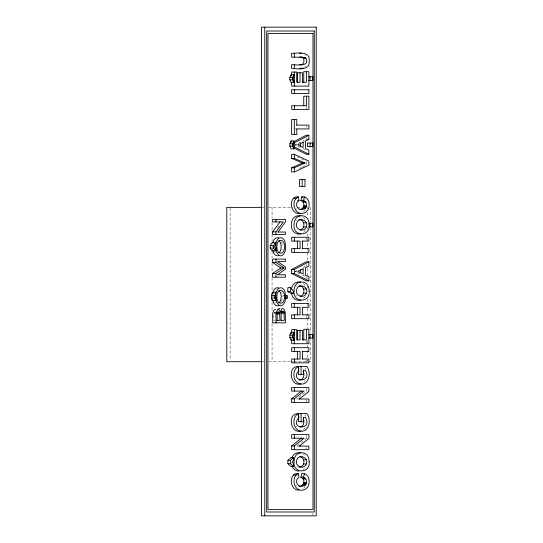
<?xml version="1.0" encoding="UTF-8"?>
<svg xmlns="http://www.w3.org/2000/svg" width="543" height="543" viewBox="0 0 543 543"><rect width="100%" height="100%" fill="white"/><g stroke="black" fill="none" stroke-linecap="round" stroke-linejoin="round"><path stroke-width="0.41" stroke-dasharray="2.71 2.04" d="M272.45 246.712L272.491 245.429M276.563 312.917L274.059 312.917L273.869 313.664L273.74 320.343L275.172 320.343M281.898 250.418L282.102 249.257M282.102 299.302L281.62 301.555M305.349 230.232L303.394 232.675M305.349 296.471L303.394 298.921M305.349 209.639L303.401 212.001M305.349 486.399L303.401 488.761M304.338 381.627L304.976 380.724M304.976 427.836L303.605 429.499M304.732 67.013L305.431 66.049M277.629 228.053L279.122 226.058M279.849 304.752L280.385 304.141M303.394 469.695L304.48 468.602M274.751 312.028L274.364 312.368L276.869 312.368M297.347 445.606L306.218 438.466L307.555 438.466M295.84 220.451L296.695 220.003M295.84 286.69L296.695 286.242M305.553 266.335L302.906 267.658L304.915 267.658M300.455 147.465L295.046 144.9L300.455 142.286M299.777 273.74L295.046 271.5L298.426 269.864M299.315 168.384L301.616 167.312M302.383 166.959L306.218 165.174L306.218 161.902M294.116 128.935L295.725 128.935M304.915 141.058L302.906 141.058L306.218 139.402L306.218 137.732M295.046 144.9L297.055 144.9M262.357 207.378L264.054 207.378M268.717 207.378L293.037 207.378M297.123 207.378L301.426 207.378M295.046 271.5L297.055 271.5M304.915 275.24L302.906 275.24L305.553 276.489M284.206 295.589L282.883 295.589L282.883 298.243M271.853 296.729L273.529 296.729M273.869 313.664L276.38 313.664M262.357 361.706L264.054 361.706M268.717 361.706L293.037 361.706M293.865 361.706L310.637 361.706L310.637 339.66M298.725 399.003L296.716 399.003L306.218 391.36L306.218 388.286M296.716 446.115L298.725 446.115M296.722 466.79L297.747 467.061M297.014 156.798L306.218 161.088M302.906 148.639L306.218 150.207M295.752 208.682L296.6 209.096M295.752 485.442L296.6 485.856M295.867 295.562L296.722 296.016M295.82 426.452L296.654 426.92M274.982 252.122L275.668 252.726M274.982 302.166L275.668 302.77M303.381 217.091L305.342 219.535M303.381 283.331L305.342 285.781M303.381 454.104L304.474 455.197M304.65 198.765L305.309 199.688M304.833 54.795L305.505 55.766M305.051 367.862L305.539 369.206M305.051 414.967L305.539 416.311M281.681 242.117L282.116 244.336M281.681 292.161L281.932 293.247M272.532 248.619L272.701 249.773M312.863 513.305L312.863 515.002M310.637 207.378L310.637 221.795M310.637 227.727L310.637 332.873M307.297 207.378L307.297 209.075M307.297 212.469L307.297 216.705M307.297 227.727L307.297 229.424M307.297 233.666L307.297 260.803M307.297 268.432L307.297 278.607M307.297 286.236L307.297 287.933M307.297 298.955L307.297 328.637M307.297 340.509L307.297 361.706M306.218 106.218L306.218 108.715M306.218 125.867L306.218 127.401M306.218 238.031L306.218 240.332M306.218 264.332L306.218 266.002M306.218 276.808L306.218 278.43M306.218 315.612L306.218 317.906M306.218 340.515L306.218 342.918M306.218 359.778L306.218 362.079M306.218 399.716L306.218 401.854M306.218 435.391L306.218 438.466M306.218 447.534L306.218 448.959M272.057 207.378L272.057 218.401M272.057 222.644L272.057 231.121M272.057 234.515L272.057 241.296M272.057 251.47L272.057 258.258M272.057 263.341L272.057 272.674M272.057 277.758L272.057 292.175M272.057 302.349L272.057 311.675M272.057 323.547L272.057 361.706M230.137 208.227L230.137 360.009M274.582 292.032A6.007 3.007 -90 0 1 275.349 291.068"/><path stroke-width="0.81" d="M300.123 209.34C304.766 209.184 305.329 201.521 300.863 200.557L301.765 196.844C311.064 195.528 311.641 211.675 303.361 213.216C294.109 215.666 290.396 200.292 298.338 196.899L299.03 200.693C293.96 202.967 297.449 211.315 302.797 209.34C308.852 208.933 307.08 198.324 300.863 200.557M298.84 486.182C304.189 487.254 306.001 478.559 300.863 477.317L301.765 473.605C311.064 472.288 311.641 488.435 303.361 489.976C294.109 492.426 290.396 477.053 298.338 473.659L299.03 477.446C293.96 479.727 297.449 488.076 302.797 486.1C308.852 485.693 307.08 475.084 300.863 477.317M300.082 230.042C305.818 229.18 304.908 218.999 298.881 219.644M306.306 226.96C309.3 220.797 299.118 216.392 296.899 222.739C293.865 228.99 304.039 233.415 306.306 226.96L303.632 226.96M300.082 296.288C305.818 295.426 304.908 285.245 298.881 285.889M306.306 293.206C309.3 287.043 299.118 282.638 296.899 288.978C293.865 295.229 304.039 299.655 306.306 293.206L303.632 293.206M298.921 467.15C304.894 467.733 305.824 457.552 300.069 456.751M306.306 463.973C309.3 457.81 299.118 453.405 296.899 459.751C293.865 466.003 304.039 470.428 306.306 463.973L303.632 463.973M303.53 200.557L304.44 196.844M303.53 477.317L304.44 473.605M271.493 295.46L272.287 292.772L275.634 292.772L275.199 296.729L275.634 300.686L272.287 300.686L271.493 297.985L271.493 295.46L274.833 295.46L275.634 292.772M289.86 77.534L291.15 74.71L293.824 74.71L293.824 77.262L293.091 78.681L293.824 80.106L293.824 82.651L291.15 82.651L289.86 79.835L289.86 77.534L292.534 77.534L293.824 74.71M289.86 143.759L291.15 140.942L293.824 140.942L293.824 143.488L293.091 144.913L293.824 146.338L293.824 148.884L291.15 148.884L289.86 146.067L289.86 143.759L292.534 143.759L293.824 140.942M289.86 335.14L291.15 332.323L293.824 332.323L293.824 334.868L293.091 336.293L293.824 337.719L293.824 340.264L291.15 340.264L289.86 337.447L289.86 335.14L292.534 335.14L293.824 332.323M270.224 245.599L272.036 242.687L275.376 242.687L275.376 245.327L274.276 246.746L275.376 248.212L275.376 250.873L272.036 250.873L270.224 248.083L270.224 245.599L273.57 245.599L275.376 242.687M277.962 232.037L285.442 232.037L285.442 234.447L272.62 234.447L272.62 231.868L280.066 221.904M275.959 234.447L275.959 231.868L283.405 221.904L272.62 221.904L272.62 219.501L285.442 219.501L285.442 222.073L277.989 232.037M298.338 196.899L295.663 196.899C287.729 200.292 291.442 215.666 300.686 213.216M298.338 473.659L295.663 473.659C288.428 476.713 290.681 490.607 299.064 490.132M277.921 309.456L278.579 308.757A5.552 2.776 -90 0 1 279.998 308.668M287.885 460.349L290.817 457.668L293.485 457.668L293.485 460.593L292.005 462.093L293.485 463.491L293.485 466.423L290.817 466.423L287.885 463.708L287.885 460.349L290.559 460.349L293.485 457.668M299.39 399.003L308.886 391.36L308.886 387.519L291.652 387.519L291.652 391.075L304.053 391.075L294.32 398.84L291.652 398.84L291.652 402.567L308.886 402.567L308.886 399.003L299.091 399.003M299.39 446.115L308.886 438.466L308.886 434.624L291.652 434.624L291.652 438.181L304.053 438.181L294.32 445.946L291.652 445.946L291.652 449.672L308.886 449.672L308.886 446.115L299.091 446.115M291.652 398.84L301.379 391.075M291.652 445.946L301.379 438.181M272.62 273.4L280.738 268.004L284.077 268.004L275.959 262.452L272.62 262.452L272.62 259.079L285.442 259.079L285.442 261.495L277.507 261.495L285.442 267.007L285.442 269.274L277.371 274.758L285.442 274.758L285.442 277.181L272.62 277.181L272.62 273.4L275.959 273.4L284.077 268.004M293.831 141.689L306.218 135.234L308.886 135.234L308.886 139.402L305.58 141.058L305.58 148.639L308.886 150.207L308.886 154.266L306.218 154.266L293.831 147.988M308.886 135.234L294.32 142.829L294.32 146.881L308.886 154.266M291.652 269.43L306.218 261.835L308.886 261.835L308.886 266.002L305.58 267.658L305.58 275.24L308.886 276.808L308.886 280.867L306.218 280.867L291.652 273.482L291.652 269.43L294.32 269.43L308.886 261.835M294.32 171.955L308.886 165.174L308.886 161.088L294.32 154.293L291.652 154.293L291.652 158.359L302.431 163.002L305.105 163.002L294.32 167.801L291.652 167.801L291.652 171.955L294.32 171.955L294.32 167.801M291.652 167.801L302.431 163.002M303.374 370.258L305.383 370.258C313.168 383.779 288.686 382.041 298.901 370.441L298.358 366.634C291.815 369.491 292.718 381.505 299.41 383.813C309.184 386.304 311.614 372.41 306.883 366.389L298.406 366.389L298.406 374.643L303.53 374.643L303.53 370.258M303.374 417.363L305.383 417.363C313.168 430.891 288.686 429.146 298.901 417.547L298.358 413.739C291.815 416.596 292.718 428.61 299.41 430.925C309.184 433.409 311.614 419.515 306.883 413.495L298.406 413.495L298.406 421.748L303.53 421.748L303.53 417.363M299.98 427.192C304.053 426.608 304.738 421.429 303.184 418.32M303.116 68.085L299.417 68.459M300.903 383.847C290.084 387.329 287.22 365.548 298.358 366.634M300.903 430.959C290.084 434.434 287.22 412.653 298.358 413.739M300.666 233.924C295.243 235.357 290.81 230.056 291.401 224.911A7.235 3.618 -90 0 1 292.521 219.562C293.919 216.542 297.462 215.164 300.618 215.843M300.666 300.17C296.227 301.304 291.829 297.808 291.543 293.335M298.765 380.181C303.503 380.589 305.105 374.718 303.184 371.208M299.539 64.631C305.241 66.402 305.56 55.447 299.709 57.164M302.872 57.667L305.539 57.667C311.064 67.142 296.505 64.746 291.652 64.631L291.652 68.459C297.761 68.88 310.63 70.862 309.137 60.673C310.358 50.696 297.51 53.207 291.652 53.336L291.652 57.164L302.383 57.164L305.539 57.667M303.442 58.332L306.109 58.332M308.743 76.794L312.877 76.794L312.877 80.432L308.743 80.432M289.86 79.835L292.534 79.835L293.824 82.651M302.173 82.278L306.435 82.278L306.435 71.683M296.532 125.107L308.886 125.107L308.886 128.935L296.532 128.935M307.555 139.402L308.886 139.402M289.86 146.067L292.534 146.067L293.824 148.884M291.652 158.359L294.32 158.359L305.105 163.002M293.498 198.236L296.173 198.236M297.693 200.693L299.03 200.693M302.777 201.629L305.451 201.629M303.204 202.139L305.879 202.139M303.876 205.749L306.551 205.749M303.659 206.639L306.333 206.639M261.509 207.378L226.791 207.378L226.791 361.706L261.509 361.706M303.293 207.433L305.967 207.433M302.777 208.132L305.451 208.132M303.632 222.786L306.306 222.786M308.743 223.214L312.877 223.214L312.877 226.852L308.743 226.852M272.62 231.868L275.959 231.868M302.234 241.092L308.886 241.092L308.886 237.264L291.652 237.264L291.652 241.092L300.055 241.092L300.055 248.599L291.652 248.599L291.652 252.427L308.886 252.427L308.886 248.599L302.234 248.599M270.224 248.083L273.57 248.083L275.376 250.873M291.652 273.482L294.32 273.482L308.886 280.867M290.519 287.62L287.844 287.62L287.844 291.7L290.817 293.485L293.485 293.485L293.485 291.177L290.519 287.62L290.519 291.7L293.485 293.485M303.632 289.032L306.306 289.032M287.844 291.7L290.519 291.7M285.041 295.589L287.546 295.589L287.546 298.243L285.041 298.243M271.493 297.985L274.833 297.985L275.634 300.686M302.234 307.338L308.886 307.338L308.886 303.51L291.652 303.51L291.652 307.338L300.055 307.338L300.055 314.845L291.652 314.845L291.652 318.673L308.886 318.673L308.886 314.845L302.234 314.845M281.45 311.22L283.12 311.22L284.023 312.463L284.328 320.343L280.982 320.343M281.824 311.506L283.494 311.506M277.324 312.042L278.993 312.042L279.645 313.006L279.944 320.343L276.604 320.343M281.294 311.933L283.799 311.933M276.855 312.401L279.367 312.401M280.677 312.463L284.023 312.463M277.14 313.006L279.645 313.006M280.833 313.114L284.179 313.114M276.496 313.847L279.835 313.847M308.743 334.407L312.877 334.407L312.877 338.038L308.743 338.038M289.86 337.447L292.534 337.447L293.824 340.264M302.173 339.891L306.435 339.891L306.435 329.296M302.234 351.511L308.886 351.511L308.886 347.683L291.652 347.683L291.652 351.511L300.055 351.511L300.055 359.011L291.652 359.011L291.652 362.846L308.886 362.846L308.886 359.011L302.234 359.011M303.632 459.799L306.306 459.799M287.885 463.708L290.559 463.708L293.485 466.423M293.498 474.996L296.173 474.996M302.777 478.39L305.451 478.39M303.204 478.899L305.879 478.899M303.876 482.51L306.551 482.51M303.659 483.399L306.333 483.399M303.293 484.193L305.967 484.193M302.777 484.892L305.451 484.892M299.302 53.336L301.541 53.418M300.618 282.082C297.462 281.41 293.919 282.788 292.521 285.808A7.235 3.618 -90 0 0 291.523 289.161M300.618 452.855C297.462 452.183 293.919 453.554 292.521 456.582A7.235 3.618 -90 0 0 291.896 458.149M299.023 471.1C295.82 471.256 292.908 469.037 291.978 466.009M283.12 311.22L281.776 311.675L281.226 313.182L281.064 320.343M278.993 312.042L277.704 312.368L277.215 313.664L277.079 320.343M275.634 309.612L274.405 309.632C271.14 313.073 273.353 318.7 272.62 322.847L285.442 322.847L285.285 312.558L283.935 309.089A5.552 2.776 -90 0 0 281.919 308.763L280.398 312.096L279.53 310.107L278.389 309.449L277.744 309.632C274.48 313.073 276.692 318.7 275.959 322.847M278.742 237.943C276.448 236.884 274.113 238.845 273.421 240.983A8.708 4.358 -90 0 0 272.803 243.06M278.742 287.987C276.448 286.928 274.113 288.89 273.421 291.028A8.708 4.358 -90 0 0 272.803 293.105M279.007 252.726L280.846 253.208L282.38 252.746A6.421 3.21 -90 0 0 283.975 250.377C285.652 246.807 284.091 237.888 278.688 241.024A6.007 3.007 -90 0 0 276.991 244.913C276.774 247.56 276.774 250.88 279.007 252.726A6.421 3.21 -90 0 0 280.636 250.377C281.512 247.228 281.654 243.04 278.987 240.698M279.007 302.77L280.846 303.252L282.38 302.79A6.421 3.21 -90 0 0 283.975 300.422C285.652 296.851 284.091 287.939 278.688 291.068A6.007 3.007 -90 0 0 276.991 294.958C276.774 297.605 276.774 300.924 279.007 302.77A6.421 3.21 -90 0 0 280.636 300.422C281.512 297.272 281.654 293.084 278.987 290.743M301.765 196.844L302.879 197.347M280.738 268.004L272.62 262.452M272.783 250.35L273.787 253.255L275.382 255.156A12.917 6.455 -90 0 0 278.702 255.522M272.783 300.394L273.787 303.299L275.382 305.2A12.917 6.455 -90 0 0 278.702 305.566M310.08 76.794L310.08 80.432M310.08 143.026L310.08 146.658M310.08 223.214L310.08 226.852M310.08 334.407L310.08 338.038M306.435 96.199L306.435 105.722L291.767 105.722L291.767 109.55L308.886 109.55L308.886 96.199L303.761 96.199L303.761 105.722M303.761 82.278L303.761 71.683L308.886 71.683L308.886 86.106L291.652 86.106L291.652 81.973M303.761 339.891L303.761 329.296L308.886 329.296L308.886 343.719L291.652 343.719L291.652 340.413M302.471 82.278L302.471 72.755L297.34 72.755L297.34 82.278M302.519 241.092L302.519 248.599M302.519 307.338L302.519 314.845M302.471 339.891L302.471 330.368L297.34 330.368L297.34 339.891M302.519 351.511L302.519 359.011M302.213 179.495L302.213 186.636M301.08 366.389L301.08 374.643M301.08 413.495L301.08 421.748M300.455 143.026L300.455 145.986M300.455 269.627L300.455 272.586M300.014 72.755L300.014 82.278L296.783 82.278L296.783 72.043L291.652 72.043L291.652 75.355M300.014 330.368L300.014 339.891L296.783 339.891L296.783 329.655L291.652 329.655L291.652 332.968M297.381 241.092L297.381 248.599M297.381 307.338L297.381 314.845M297.381 351.511L297.381 359.011M296.783 125.107L296.783 119.487L291.652 119.487L291.652 134.562L296.783 134.562L296.783 128.935M294.442 105.722L294.442 109.55M294.32 53.336L294.32 57.164M294.32 64.631L294.32 68.459M294.32 72.043L294.32 86.106M294.32 89.758L294.32 93.586M294.32 119.487L294.32 134.562M294.32 154.293L294.32 158.359M294.32 237.264L294.32 241.092M294.32 248.599L294.32 252.427M294.32 269.43L294.32 273.482M294.32 303.51L294.32 307.338M294.32 314.845L294.32 318.673M294.32 329.655L294.32 343.719M294.32 347.683L294.32 351.511M294.32 359.011L294.32 362.846M294.32 387.519L294.32 391.075M294.32 398.84L294.32 402.567M294.32 434.624L294.32 438.181M294.32 445.946L294.32 449.672M292.534 77.534L292.534 79.835M292.534 143.759L292.534 146.067M292.534 335.14L292.534 337.447M291.15 74.71L291.15 75.986M291.15 140.942L291.15 142.218M291.15 332.323L291.15 333.599M291.15 338.995L291.15 340.264M290.559 460.349L290.559 463.708M286.222 295.589L286.222 298.243M275.959 219.501L275.959 221.904M275.959 259.079L275.959 262.452M275.959 273.4L275.959 277.181M274.833 295.46L274.833 297.985M273.57 245.599L273.57 248.083M272.287 292.772L272.287 294.279M272.287 299.179L272.287 300.686M264.767 27.15L264.767 515.85M275.83 245.429L276.543 251.898L278.722 255.156A12.917 6.455 90 0 0 282.041 255.522C286.256 252.671 285.971 246.549 285.021 242.117A7.792 3.896 -90 0 0 283.833 239.463C282.034 236.327 277.487 237.773 276.767 240.983A8.708 4.358 -90 0 0 275.953 244.214L275.83 245.429M275.83 295.473L276.543 301.942L278.722 305.2A12.917 6.455 90 0 0 282.041 305.566C286.256 302.716 285.971 296.593 285.021 292.161A7.792 3.896 -90 0 0 283.833 289.507C282.034 286.371 277.487 287.817 276.767 291.028A8.708 4.358 -90 0 0 275.953 294.258L275.83 295.473M309.137 224.856C310.644 236.877 292.616 236.789 294.075 224.911A7.235 3.618 -90 0 1 295.195 219.562C297.455 214.444 305.736 214.417 308.017 219.535A7.188 3.597 -90 0 1 309.137 224.856M309.137 291.102C310.644 303.123 292.616 303.028 294.075 291.15A7.235 3.618 -90 0 1 295.195 285.808C297.455 280.683 305.736 280.656 308.017 285.781A7.188 3.597 -90 0 1 309.137 291.102M309.137 461.869C310.644 473.89 292.616 473.801 294.075 461.923A7.235 3.618 -90 0 1 295.195 456.582C297.455 451.457 305.736 451.43 308.017 456.548A7.188 3.597 -90 0 1 309.137 461.869M303.123 142.286L297.72 144.9L303.123 147.465L303.123 142.286M303.123 268.887L297.72 271.5L303.123 274.059L303.123 268.887M316.209 27.15L261.421 27.15L261.421 515.85L316.209 515.85L316.209 27.15M314.275 31.005L266.694 31.005L266.694 511.995L314.275 511.995L314.275 31.005M312.992 33.578L267.977 33.578L267.977 509.422L312.992 509.422L312.992 33.578M308.886 89.758L291.652 89.758L291.652 93.586L308.886 93.586L308.886 89.758M312.877 143.026L307.406 143.026L307.406 146.658L312.877 146.658L312.877 143.026M305.003 179.495L299.539 179.495L299.539 186.636L305.003 186.636L305.003 179.495"/></g></svg>
